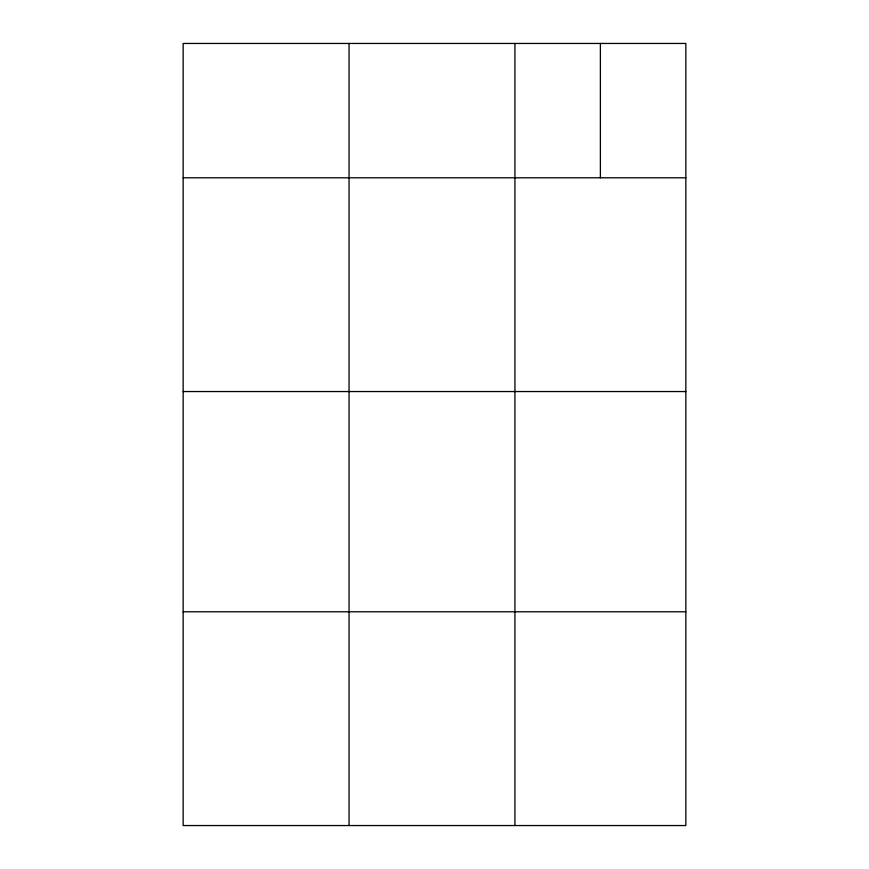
<?xml version="1.0" encoding="UTF-8"?>
<svg xmlns="http://www.w3.org/2000/svg" width="869" height="869" viewBox="0 0 869 869"><rect width="100%" height="100%" fill="white"/><g stroke="black" fill="none" stroke-linecap="round" stroke-linejoin="round"><path stroke-width="1.3" d="M685.847 177.797L685.847 825.55L183.153 825.55L183.153 43.45L685.847 43.45L685.847 177.797L183.153 177.797M183.153 391.55L685.847 391.55M183.153 611.787L685.847 611.787M600.381 43.45L600.381 177.797M514.926 43.45L514.926 825.55M349.045 43.45L349.045 825.55"/></g></svg>
